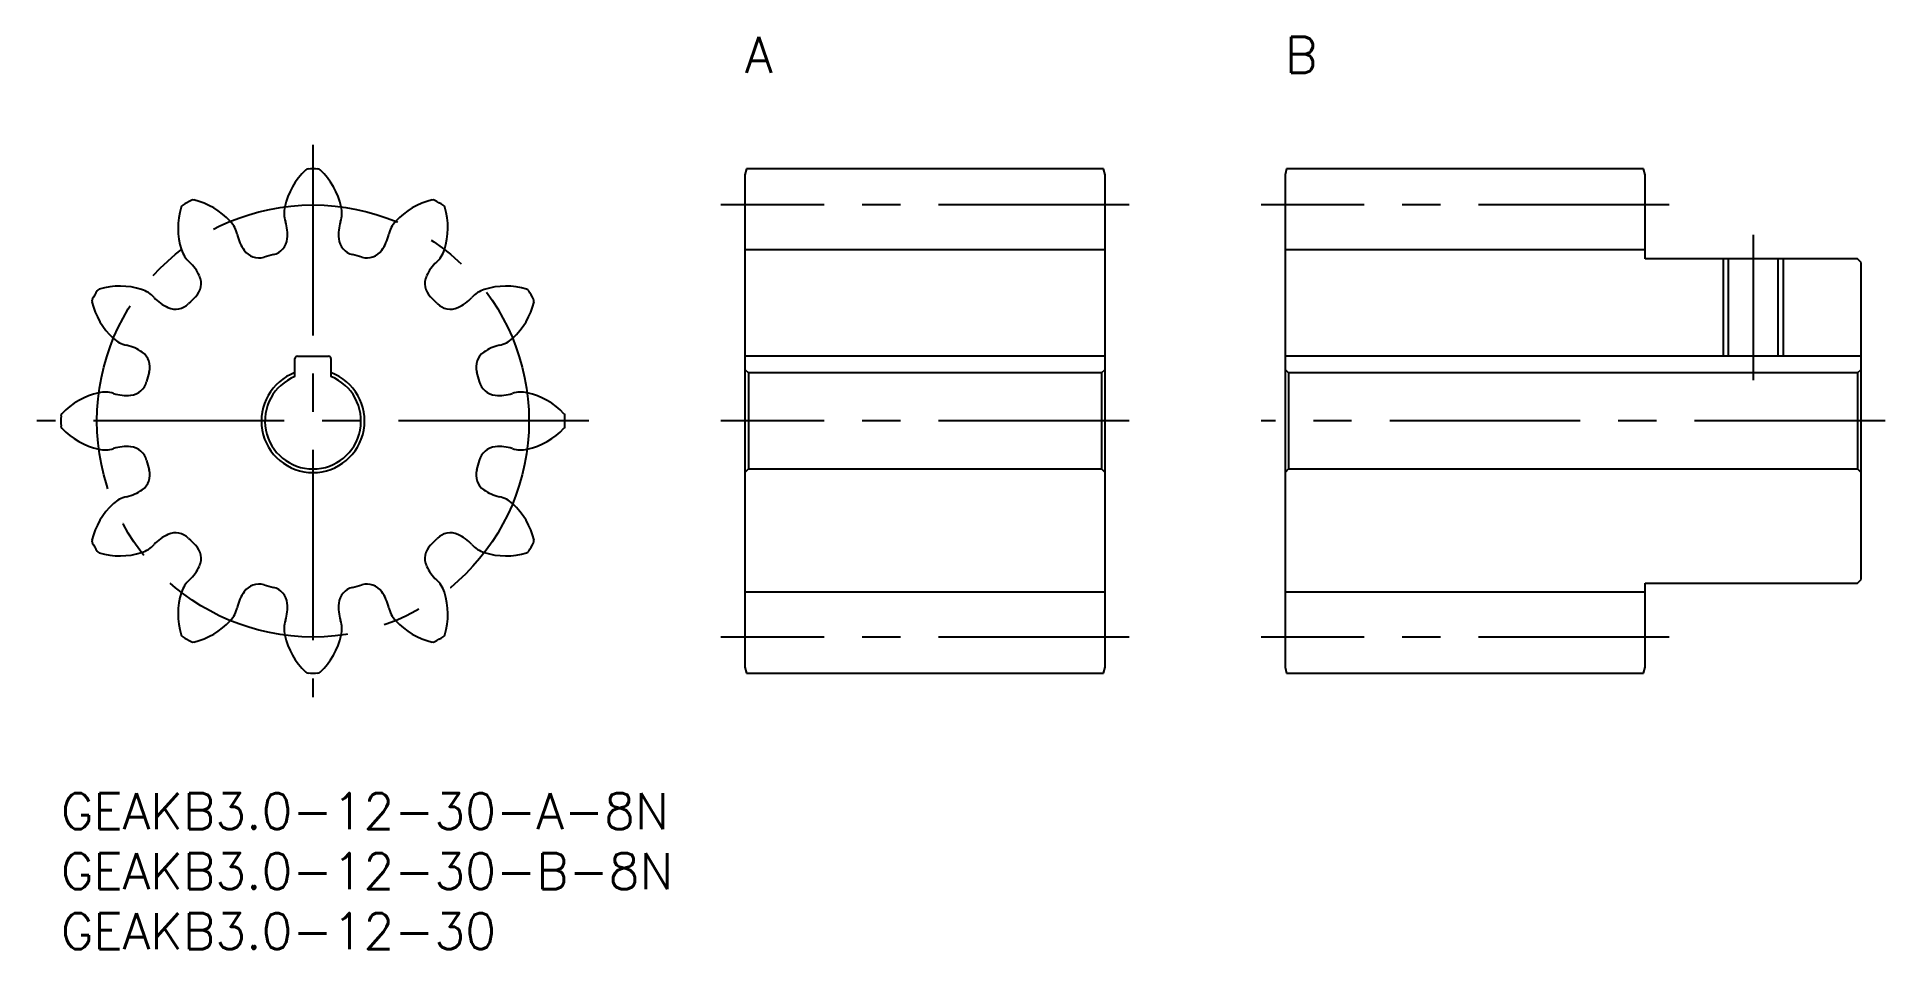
# Model space of a CAD drawing. Extents: x -2 to 152, y -13 to 63.
import ezdxf

# ---------------------------------------------------------------- set-up
doc = ezdxf.new("R2010")
doc.units = 0
doc.header["$LTSCALE"] = 0.5
doc.linetypes.add('CENTER', pattern=[50.8, 31.75, -6.35, 6.35, -6.35])
for name, color, linetype in [('MSM_CENTER', 1, 'CENTER'), ('MSM_CONTINUOUS', 7, 'CONTINUOUS'), ('MSM_NARROW', 5, 'CONTINUOUS'), ('MSM_PART_NUMBER', 7, 'CONTINUOUS')]:
    doc.layers.add(name, color=color, linetype=linetype)
doc.styles.get("Standard").update_dxf_attribs({"font": 'txt.shx', "height": 3, "bigfont": 'bigfont.shx'})

# ---------------------------------------------------------------- blocks, each defined once
blk = doc.blocks.new('*U1')
at = {"layer": 'MSM_PART_NUMBER'}
blk.add_text('A', height=3, dxfattribs=at).set_placement((50, 53))

msp = doc.modelspace()

# ---------------------------------------------------------------- linework, layer by layer
at = {"layer": 'MSM_CENTER'}
for p, q in [((21, 54), (21, 8)), ((89, 49), (55, 49)), ((134, 49), (100, 49)), ((141, 46.5), (141, 34.4)), ((44, 31), (-2, 31)), ((89, 31), (55, 31)), ((152, 31), (100, 31)), ((89, 13), (55, 13)), ((134, 13), (100, 13))]:
    msp.add_line(p, q, dxfattribs=at)
msp.add_circle((21, 31), 18, dxfattribs=at)
at = {"layer": 'MSM_CONTINUOUS'}
for p, q in [((57.13, 52), (57, 51.5)), ((57, 51.5), (57, 10.5)), ((86.87, 52), (57.13, 52)), ((87, 51.5), (86.87, 52)), ((87, 10.5), (87, 51.5)), ((102.13, 52), (102, 51.5)), ((102, 51.5), (102, 10.5)), ((131.87, 52), (102.13, 52)), ((132, 51.5), (131.87, 52)), ((132, 44.5), (132, 51.5)), ((87, 45.25), (57, 45.25)), ((132, 45.25), (102, 45.25)), ((149.7, 44.5), (132, 44.5)), ((138.93, 44.5), (138.93, 36.4)), ((143.07, 44.5), (143.07, 36.4)), ((150, 44.2), (149.7, 44.5)), ((150, 17.8), (150, 44.2)), ((19.5, 34.71), (19.5, 36.2)), ((19.7, 36.4), (22.3, 36.4)), ((22.5, 36.2), (22.5, 34.71)), ((87, 36.4), (57, 36.4)), ((150, 36.4), (102, 36.4)), ((57, 35.3), (57.3, 35)), ((57.3, 35), (57.3, 27)), ((86.7, 35), (57.3, 35)), ((86.7, 35), (87, 35.3)), ((86.7, 35), (86.7, 27)), ((102, 35.3), (102.3, 35)), ((102.3, 35), (102.3, 27)), ((149.7, 35), (102.3, 35)), ((149.7, 35), (150, 35.3)), ((149.7, 35), (149.7, 27)), ((57.3, 27), (57, 26.7)), ((57.3, 27), (86.7, 27)), ((87, 26.7), (86.7, 27)), ((102.3, 27), (102, 26.7)), ((102.3, 27), (149.7, 27)), ((150, 26.7), (149.7, 27)), ((132, 10.5), (132, 17.5)), ((132, 17.5), (149.7, 17.5)), ((149.7, 17.5), (150, 17.8)), ((87, 16.75), (57, 16.75)), ((132, 16.75), (102, 16.75)), ((57, 10.5), (57.13, 10)), ((57.13, 10), (86.87, 10)), ((86.87, 10), (87, 10.5)), ((102, 10.5), (102.13, 10)), ((102.13, 10), (131.87, 10)), ((131.87, 10), (132, 10.5))]:
    msp.add_line(p, q, dxfattribs=at)
for centre, radius, start, end in [((24.51, 47.55), 6, 133.2934, 167.5), ((20.6, 51.7), 0.3, 91.1083, 133.2934), ((21, 31), 21, 88.8917, 91.1083), ((21.4, 51.7), 0.3, 46.7066, 88.8917), ((17.49, 47.55), 6, 12.5, 46.7066), ((21, 31), 21, 118.8917, 121.1083), ((11, 49.12), 0.3, 76.7067, 118.8917), ((9.69, 43.58), 6, 42.5, 76.7066), ((32.31, 43.58), 6, 103.2934, 137.5), ((31, 49.12), 0.3, 61.1083, 103.2934), ((21, 31), 21, 58.8917, 61.1083), ((15.76, 47.08), 6, 163.2934, 197.5), ((10.31, 48.72), 0.3, 121.1083, 163.2934), ((21, 48.33), 2.41, 167.5, 197.2626), ((21, 48.33), 2.41, 342.7374, 12.5), ((31.69, 48.72), 0.3, 16.7066, 58.8917), ((26.24, 47.08), 6, 342.5, 16.7066), ((12.34, 46), 2.41, 12.7374, 42.5), ((18.29, 47.35), 3.69, 192.7842, 215.1005), ((15.18, 46.52), 3.69, 354.8995, 17.2158), ((26.82, 46.52), 3.69, 162.7842, 185.1005), ((23.71, 47.35), 3.69, 324.8995, 347.2158), ((29.66, 46), 2.41, 137.5, 167.2626), ((12.34, 46), 2.41, 197.5, 227.2626), ((16.49, 46.09), 1.5, 215.1005, 286.6324), ((21, 31), 14.25, 103.3676, 106.6324), ((17.36, 46.32), 1.5, 283.3676, 354.8995), ((24.64, 46.32), 1.5, 185.1005, 256.6324), ((21, 31), 14.25, 73.3676, 76.6324), ((25.51, 46.09), 1.5, 253.3676, 324.8995), ((29.66, 46), 2.41, 312.7374, 342.5), ((8.2, 41.53), 3.69, 24.8995, 47.2158), ((33.8, 41.53), 3.69, 132.7842, 155.1005), ((21, 31), 21, 148.8917, 151.1083), ((3.28, 41.69), 0.3, 106.7066, 148.8917), ((4.92, 36.24), 6, 72.5, 106.7066), ((6, 39.66), 2.41, 42.7374, 72.5), ((10.18, 42.45), 1.5, 313.3676, 24.8995), ((31.82, 42.45), 1.5, 155.1005, 226.6324), ((36, 39.66), 2.41, 107.5, 137.2626), ((37.08, 36.24), 6, 73.2934, 107.5), ((38.72, 41.69), 0.3, 31.1083, 73.2934), ((21, 31), 21, 28.8917, 31.1083), ((2.88, 41), 0.3, 151.1083, 193.2934), ((8.42, 42.31), 6, 193.2934, 227.5), ((10.47, 43.8), 3.69, 222.7842, 245.1005), ((9.55, 41.82), 1.5, 245.1005, 316.6324), ((21, 31), 14.25, 133.3676, 136.6324), ((21, 31), 14.25, 43.3676, 46.6324), ((32.45, 41.82), 1.5, 223.3676, 294.8995), ((31.53, 43.8), 3.69, 294.8995, 317.2158), ((33.58, 42.31), 6, 312.5, 346.7066), ((39.12, 41), 0.3, 346.7066, 28.8917), ((6, 39.66), 2.41, 227.5, 257.2626), ((4.65, 33.71), 3.69, 54.8995, 77.2158), ((37.35, 33.71), 3.69, 102.7842, 125.1005), ((36, 39.66), 2.41, 282.7374, 312.5), ((5.91, 35.51), 1.5, 343.3676, 54.8995), ((19.7, 36.2), 0.2, 90, 180), ((22.3, 36.2), 0.2, 0, 90), ((36.09, 35.51), 1.5, 125.1005, 196.6324), ((5.68, 34.64), 1.5, 275.1005, 346.6324), ((21, 31), 14.25, 163.3676, 166.6324), ((21, 31), 4.3, 110.4162, 69.5838), ((21, 31), 4, 112.0243, 67.9757), ((21, 31), 14.25, 13.3676, 16.6324), ((36.32, 34.64), 1.5, 193.3676, 264.8995), ((4.45, 27.49), 6, 102.5, 136.7066), ((3.67, 31), 2.41, 72.7374, 102.5), ((5.48, 36.82), 3.69, 252.7842, 275.1005), ((36.52, 36.82), 3.69, 264.8995, 287.2158), ((38.33, 31), 2.41, 77.5, 107.2626), ((37.55, 27.49), 6, 43.2934, 77.5), ((0.3, 31.4), 0.3, 136.7066, 178.8917), ((21, 31), 21, 178.8917, 181.1083), ((41.7, 31.4), 0.3, 1.1083, 43.2934), ((21, 31), 21, 358.8917, 1.1083), ((0.3, 30.6), 0.3, 181.1083, 223.2934), ((4.45, 34.51), 6, 223.2934, 257.5), ((37.55, 34.51), 6, 282.5, 316.7066), ((41.7, 30.6), 0.3, 316.7066, 358.8917), ((3.67, 31), 2.41, 257.5, 287.2626), ((5.48, 25.18), 3.69, 84.8995, 107.2158), ((5.68, 27.36), 1.5, 13.3676, 84.8995), ((36.32, 27.36), 1.5, 95.1005, 166.6324), ((36.52, 25.18), 3.69, 72.7842, 95.1005), ((38.33, 31), 2.41, 252.7374, 282.5), ((5.91, 26.49), 1.5, 305.1005, 16.6324), ((21, 31), 14.25, 193.3676, 196.6324), ((36.09, 26.49), 1.5, 163.3676, 234.8995), ((21, 31), 14.25, 343.3676, 346.6324), ((6, 22.34), 2.41, 102.7374, 132.5), ((4.65, 28.29), 3.69, 282.7842, 305.1005), ((37.35, 28.29), 3.69, 234.8995, 257.2158), ((36, 22.34), 2.41, 47.5, 77.2626), ((8.42, 19.69), 6, 132.5, 166.7066), ((33.58, 19.69), 6, 13.2934, 47.5), ((9.55, 20.18), 1.5, 43.3676, 114.8995), ((32.45, 20.18), 1.5, 65.1005, 136.6324), ((2.88, 21), 0.3, 166.7067, 208.8917), ((21, 31), 21, 208.8917, 211.1083), ((3.28, 20.31), 0.3, 211.1083, 253.2934), ((4.92, 25.76), 6, 253.2934, 287.5), ((6, 22.34), 2.41, 287.5, 317.2626), ((10.47, 18.2), 3.69, 114.8995, 137.2158), ((21, 31), 14.25, 223.3676, 226.6324), ((10.18, 19.55), 1.5, 335.1005, 46.6324), ((31.82, 19.55), 1.5, 133.3676, 204.8995), ((21, 31), 14.25, 313.3676, 316.6324), ((31.53, 18.2), 3.69, 42.7842, 65.1005), ((36, 22.34), 2.41, 222.7374, 252.5), ((37.08, 25.76), 6, 252.5, 286.7066), ((38.72, 20.31), 0.3, 286.7066, 328.8917), ((21, 31), 21, 328.8917, 331.1083), ((39.12, 21), 0.3, 331.1083, 13.2934), ((8.2, 20.47), 3.69, 312.7842, 335.1005), ((33.8, 20.47), 3.69, 204.8995, 227.2158), ((12.34, 16), 2.41, 132.7374, 162.5), ((16.49, 15.91), 1.5, 73.3676, 144.8995), ((21, 31), 14.25, 253.3676, 256.6324), ((17.36, 15.68), 1.5, 5.1005, 76.6324), ((24.64, 15.68), 1.5, 103.3676, 174.8995), ((21, 31), 14.25, 283.3676, 286.6324), ((25.51, 15.91), 1.5, 35.1005, 106.6324), ((29.66, 16), 2.41, 17.5, 47.2626), ((15.76, 14.92), 6, 162.5, 196.7066), ((12.34, 16), 2.41, 317.5, 347.2626), ((18.29, 14.65), 3.69, 144.8995, 167.2158), ((15.18, 15.48), 3.69, 342.7842, 5.1005), ((26.82, 15.48), 3.69, 174.8995, 197.2158), ((23.71, 14.65), 3.69, 12.7842, 35.1005), ((29.66, 16), 2.41, 192.7374, 222.5), ((26.24, 14.92), 6, 343.2934, 17.5), ((9.69, 18.42), 6, 283.2934, 317.5), ((21, 13.67), 2.41, 162.7374, 192.5), ((21, 13.67), 2.41, 347.5, 17.2626), ((32.31, 18.42), 6, 222.5, 256.7066), ((10.31, 13.28), 0.3, 196.7066, 238.8917), ((21, 31), 21, 238.8917, 241.1083), ((11, 12.88), 0.3, 241.1083, 283.2934), ((24.51, 14.45), 6, 192.5, 226.7066), ((17.49, 14.45), 6, 313.2934, 347.5), ((31, 12.88), 0.3, 256.7066, 298.8917), ((21, 31), 21, 298.8917, 301.1083), ((31.69, 13.28), 0.3, 301.1083, 343.2934), ((20.6, 10.3), 0.3, 226.7066, 268.8917), ((21, 31), 21, 268.8917, 271.1083), ((21.4, 10.3), 0.3, 271.1083, 313.2934)]:
    msp.add_arc(centre, radius, start, end, dxfattribs=at)
at = {"layer": 'MSM_NARROW'}
for p, q in [((138.5, 44.5), (138.5, 36.4)), ((143.5, 44.5), (143.5, 36.4))]:
    msp.add_line(p, q, dxfattribs=at)

# ---------------------------------------------------------------- block references
at = {"layer": 'MSM_CONTINUOUS'}
msp.add_blockref('*U1', (7, 7), dxfattribs=at)

# ---------------------------------------------------------------- texts
at = {"layer": 'MSM_PART_NUMBER'}
for s, p in [('B', (102, 60)), ('GEAKB3.0-12-30-A-8N', (0, -3)), ('GEAKB3.0-12-30-B-8N', (0, -8)), ('GEAKB3.0-12-30', (0, -13))]:
    msp.add_text(s, height=3, dxfattribs=at).set_placement(p)

doc.saveas('drawing.dxf')
